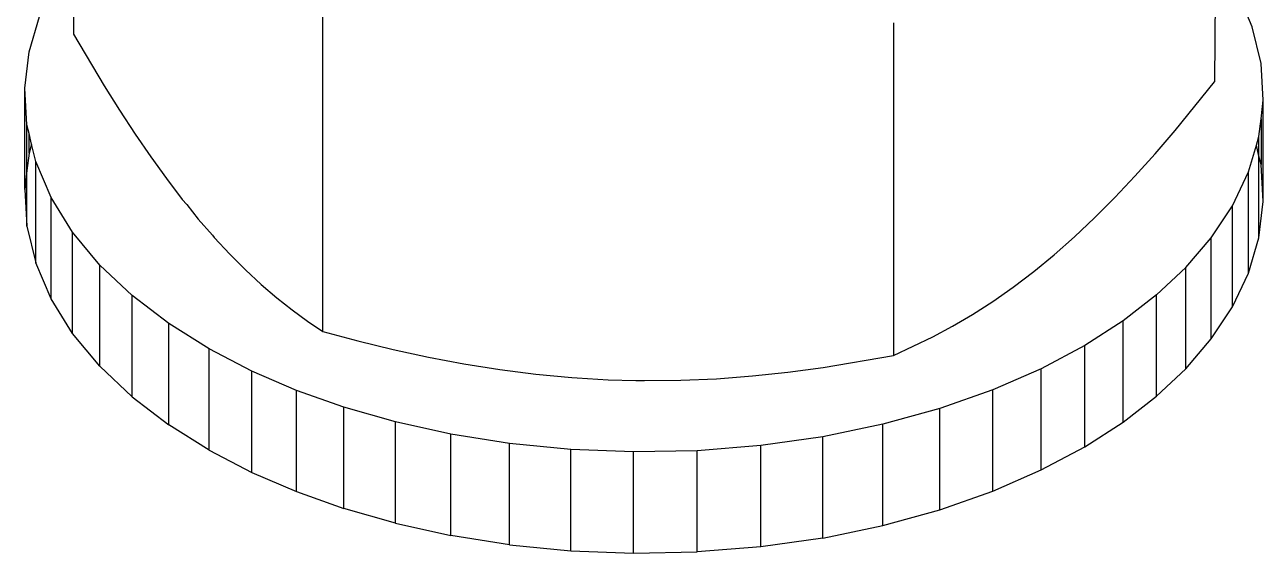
# Model space of a CAD drawing. Header units: millimetres. Extents: x 153 to 4750, y 92 to 3343.
# Drawn here: x 4255.37 to 4275.37, y 1661.84 to 1670.37 of the extents above; entities that cross this region are included whole.
import ezdxf

# ---------------------------------------------------------------- set-up
doc = ezdxf.new("R2010")
doc.units = ezdxf.units.MM

msp = doc.modelspace()

# ---------------------------------------------------------------- linework, layer by layer
for p, q in [((4256.157, 1671.485), (4256.157, 1670.218)), ((4274.597, 1671.476), (4274.584, 1669.448)), ((4260.187, 1665.419), (4260.187, 1670.784)), ((4275.192, 1670.338), (4274.944, 1670.917)), ((4255.441, 1669.933), (4255.609, 1670.503)), ((4269.4, 1670.399), (4269.4, 1665.034)), ((4256.157, 1670.218), (4256.653, 1669.386)), ((4275.334, 1669.746), (4275.192, 1670.338)), ((4255.372, 1669.346), (4255.441, 1669.933)), ((4275.369, 1669.153), (4275.334, 1669.746)), ((4256.653, 1669.386), (4256.902, 1668.989)), ((4273.945, 1668.662), (4274.584, 1669.448)), ((4255.372, 1667.713), (4255.372, 1669.346)), ((4255.408, 1668.753), (4255.372, 1669.346)), ((4256.902, 1668.989), (4257.153, 1668.606)), ((4275.334, 1668.849), (4275.369, 1669.153)), ((4275.369, 1667.52), (4275.369, 1669.153)), ((4275.3, 1668.566), (4275.334, 1668.849)), ((4275.334, 1668.849), (4275.334, 1668.113)), ((4255.408, 1668.017), (4255.408, 1668.753)), ((4255.441, 1668.615), (4255.408, 1668.753)), ((4255.441, 1668.3), (4255.441, 1668.615)), ((4255.483, 1668.441), (4255.441, 1668.615)), ((4257.153, 1668.606), (4257.405, 1668.238)), ((4273.622, 1668.287), (4273.945, 1668.662)), ((4275.259, 1668.425), (4275.3, 1668.566)), ((4275.3, 1668.251), (4275.3, 1668.566)), ((4255.483, 1668.441), (4255.441, 1668.3)), ((4255.55, 1668.162), (4255.483, 1668.441)), ((4275.132, 1667.996), (4275.259, 1668.425)), ((4275.3, 1668.251), (4275.259, 1668.425)), ((4255.441, 1668.3), (4255.408, 1668.017)), ((4257.405, 1668.238), (4257.659, 1667.886)), ((4273.298, 1667.926), (4273.622, 1668.287)), ((4275.334, 1668.113), (4275.3, 1668.251)), ((4275.3, 1666.933), (4275.3, 1668.251)), ((4255.408, 1668.017), (4255.372, 1667.713)), ((4255.408, 1667.12), (4255.408, 1668.017)), ((4255.55, 1666.529), (4255.55, 1668.162)), ((4255.797, 1667.582), (4255.55, 1668.162)), ((4274.872, 1667.45), (4275.132, 1667.996)), ((4275.132, 1666.363), (4275.132, 1667.996)), ((4275.369, 1667.52), (4275.334, 1668.113)), ((4257.659, 1667.886), (4257.915, 1667.551)), ((4272.973, 1667.582), (4273.298, 1667.926)), ((4255.372, 1667.713), (4255.408, 1667.12)), ((4255.797, 1665.949), (4255.797, 1667.582)), ((4256.144, 1667.023), (4255.797, 1667.582)), ((4272.647, 1667.255), (4272.973, 1667.582)), ((4257.915, 1667.551), (4257.99, 1667.468)), ((4257.99, 1667.468), (4258.172, 1667.235)), ((4274.531, 1666.933), (4274.872, 1667.45)), ((4274.872, 1665.817), (4274.872, 1667.45)), ((4275.3, 1666.933), (4275.369, 1667.52)), ((4258.172, 1667.235), (4258.406, 1666.977)), ((4272.32, 1666.947), (4272.647, 1667.255)), ((4255.408, 1667.12), (4255.55, 1666.529)), ((4256.144, 1665.39), (4256.144, 1667.023)), ((4256.584, 1666.493), (4256.144, 1667.023)), ((4258.406, 1666.977), (4258.429, 1666.939)), ((4258.429, 1666.939), (4258.684, 1666.666)), ((4271.992, 1666.658), (4272.32, 1666.947)), ((4274.118, 1666.452), (4274.531, 1666.933)), ((4274.531, 1665.3), (4274.531, 1666.933)), ((4275.132, 1666.363), (4275.3, 1666.933)), ((4258.684, 1666.666), (4258.937, 1666.413)), ((4271.663, 1666.387), (4271.992, 1666.658)), ((4255.797, 1665.949), (4255.55, 1666.529)), ((4256.584, 1664.86), (4256.584, 1666.493)), ((4257.106, 1665.999), (4256.584, 1666.493)), ((4258.937, 1666.413), (4259.19, 1666.18)), ((4271.332, 1666.137), (4271.663, 1666.387)), ((4273.648, 1666.01), (4274.118, 1666.452)), ((4274.118, 1664.819), (4274.118, 1666.452)), ((4259.19, 1666.18), (4259.441, 1665.965)), ((4274.872, 1665.817), (4275.132, 1666.363)), ((4257.106, 1664.366), (4257.106, 1665.999)), ((4257.698, 1665.547), (4257.106, 1665.999)), ((4259.441, 1665.965), (4259.691, 1665.768)), ((4271.003, 1665.906), (4271.332, 1666.137)), ((4273.648, 1666.01), (4273.11, 1665.593)), ((4273.648, 1664.377), (4273.648, 1666.01)), ((4256.144, 1665.39), (4255.797, 1665.949)), ((4259.691, 1665.768), (4259.939, 1665.586)), ((4270.677, 1665.696), (4271.003, 1665.906)), ((4274.531, 1665.3), (4274.872, 1665.817)), ((4259.939, 1665.586), (4260.187, 1665.419)), ((4270.354, 1665.506), (4270.677, 1665.696)), ((4273.11, 1665.593), (4272.488, 1665.194)), ((4273.11, 1663.96), (4273.11, 1665.593)), ((4256.584, 1664.86), (4256.144, 1665.39)), ((4257.698, 1663.914), (4257.698, 1665.547)), ((4258.347, 1665.14), (4257.698, 1665.547)), ((4260.187, 1665.419), (4260.752, 1665.268)), ((4270.033, 1665.333), (4270.354, 1665.506)), ((4260.752, 1665.268), (4261.319, 1665.13)), ((4269.4, 1665.034), (4270.033, 1665.333)), ((4272.488, 1665.194), (4271.784, 1664.82)), ((4272.488, 1663.561), (4272.488, 1665.194)), ((4274.118, 1664.819), (4274.531, 1665.3)), ((4258.347, 1663.507), (4258.347, 1665.14)), ((4259.038, 1664.781), (4258.347, 1665.14)), ((4261.319, 1665.13), (4261.89, 1665.006)), ((4261.89, 1665.006), (4262.464, 1664.898)), ((4268.266, 1664.839), (4269.4, 1665.034)), ((4256.584, 1664.86), (4257.106, 1664.366)), ((4259.038, 1663.148), (4259.038, 1664.781)), ((4259.759, 1664.471), (4259.038, 1664.781)), ((4262.464, 1664.898), (4263.041, 1664.806)), ((4263.041, 1664.806), (4263.622, 1664.732)), ((4267.694, 1664.763), (4268.266, 1664.839)), ((4271.784, 1664.82), (4271.001, 1664.478)), ((4271.784, 1663.187), (4271.784, 1664.82)), ((4273.648, 1664.377), (4274.118, 1664.819)), ((4263.622, 1664.732), (4264.207, 1664.678)), ((4264.207, 1664.678), (4264.292, 1664.673)), ((4264.292, 1664.673), (4264.794, 1664.643)), ((4264.794, 1664.643), (4265.237, 1664.631)), ((4265.237, 1664.631), (4265.38, 1664.629)), ((4265.38, 1664.629), (4265.964, 1664.634)), ((4265.964, 1664.634), (4266.544, 1664.659)), ((4266.544, 1664.659), (4267.121, 1664.703)), ((4267.121, 1664.703), (4267.694, 1664.763)), ((4257.106, 1664.366), (4257.698, 1663.914)), ((4259.759, 1662.838), (4259.759, 1664.471)), ((4260.525, 1664.199), (4259.759, 1664.471)), ((4271.001, 1664.478), (4270.146, 1664.177)), ((4271.001, 1662.845), (4271.001, 1664.478)), ((4273.11, 1663.96), (4273.648, 1664.377)), ((4260.525, 1662.566), (4260.525, 1664.199)), ((4261.359, 1663.961), (4260.525, 1664.199)), ((4270.146, 1664.177), (4269.228, 1663.923)), ((4270.146, 1662.544), (4270.146, 1664.177)), ((4258.347, 1663.507), (4257.698, 1663.914)), ((4261.359, 1662.328), (4261.359, 1663.961)), ((4262.253, 1663.764), (4261.359, 1663.961)), ((4269.228, 1663.923), (4268.259, 1663.722)), ((4269.228, 1662.29), (4269.228, 1663.923)), ((4272.488, 1663.561), (4273.11, 1663.96)), ((4262.253, 1662.131), (4262.253, 1663.764)), ((4263.2, 1663.614), (4262.253, 1663.764)), ((4263.2, 1661.981), (4263.2, 1663.614)), ((4264.187, 1663.517), (4263.2, 1663.614)), ((4267.255, 1663.579), (4266.231, 1663.497)), ((4268.259, 1663.722), (4267.255, 1663.579)), ((4267.255, 1661.946), (4267.255, 1663.579)), ((4268.259, 1662.089), (4268.259, 1663.722)), ((4258.347, 1663.507), (4259.038, 1663.148)), ((4264.187, 1661.884), (4264.187, 1663.517)), ((4265.203, 1663.477), (4264.187, 1663.517)), ((4266.231, 1663.497), (4265.203, 1663.477)), ((4265.203, 1661.844), (4265.203, 1663.477)), ((4266.231, 1661.864), (4266.231, 1663.497)), ((4271.784, 1663.187), (4272.488, 1663.561)), ((4271.001, 1662.845), (4271.784, 1663.187)), ((4259.038, 1663.148), (4259.759, 1662.838)), ((4259.759, 1662.838), (4260.525, 1662.566)), ((4270.146, 1662.544), (4271.001, 1662.845)), ((4261.359, 1662.328), (4260.525, 1662.566)), ((4269.228, 1662.29), (4270.146, 1662.544)), ((4261.359, 1662.328), (4262.253, 1662.131)), ((4268.259, 1662.089), (4269.228, 1662.29)), ((4263.2, 1661.981), (4262.253, 1662.131)), ((4263.2, 1661.981), (4264.187, 1661.884)), ((4268.259, 1662.089), (4267.255, 1661.946)), ((4264.187, 1661.884), (4265.203, 1661.844)), ((4265.203, 1661.844), (4266.231, 1661.864)), ((4267.255, 1661.946), (4266.231, 1661.864))]:
    msp.add_line(p, q)

doc.saveas('drawing.dxf')
